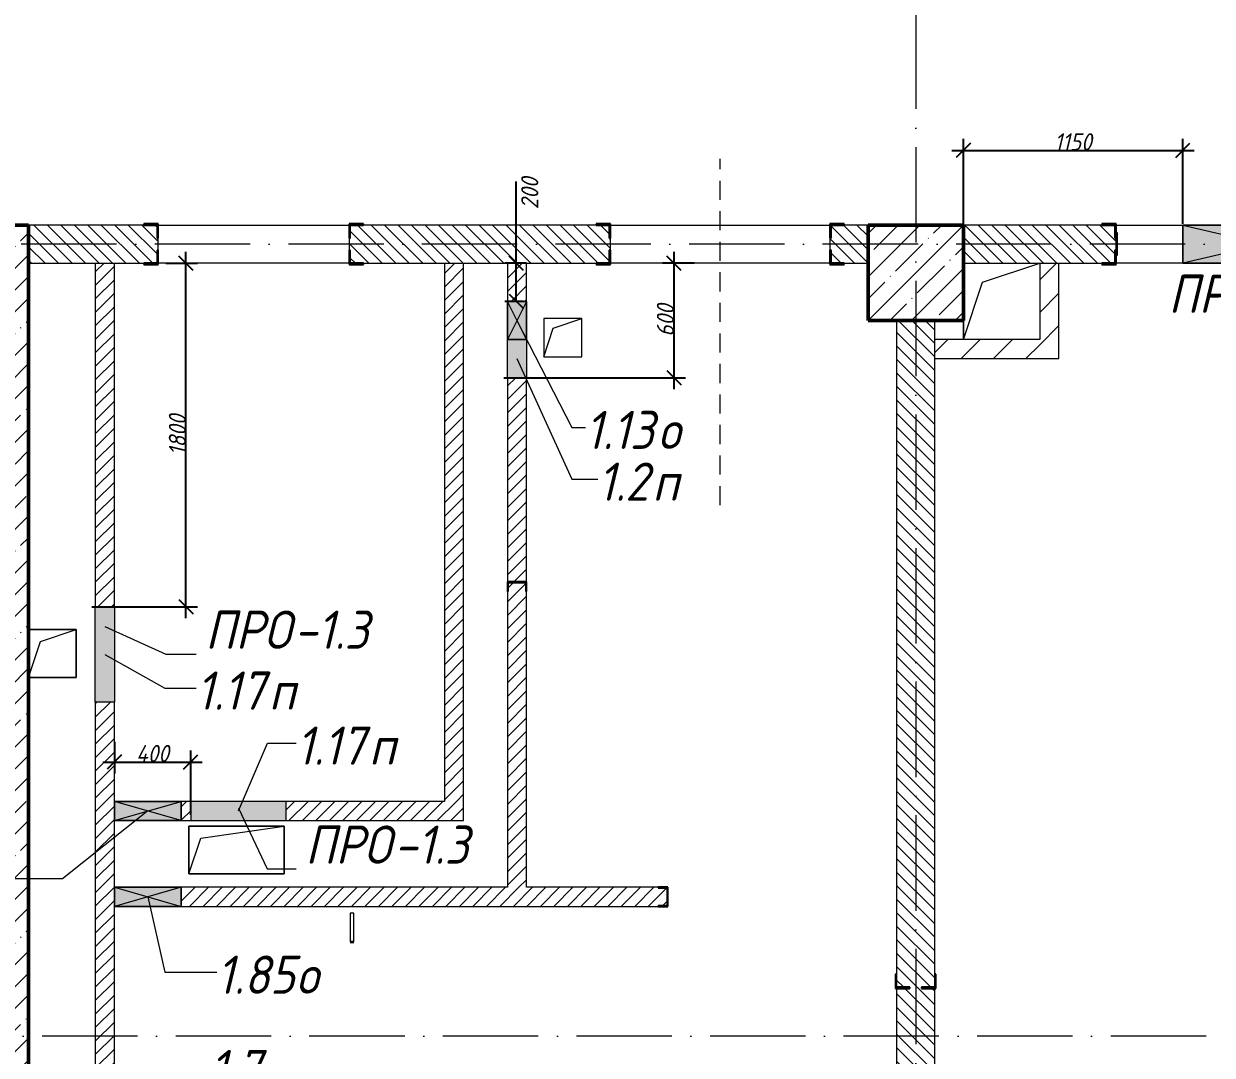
# Model space of a CAD drawing. Header units: millimetres. Extents: x -12989 to 629078, y -109036 to 555275.
# Drawn here: x 526288 to 532517, y 324723 to 330127 of the extents above; entities that cross this region are included whole.
import ezdxf

# ---------------------------------------------------------------- set-up
doc = ezdxf.new("R2010")
doc.units = ezdxf.units.MM
doc.linetypes.add('200_ШТРИХ_ш1п0_6_', pattern=[160, 100, -60])
doc.linetypes.add('50_200_ШТРИХ_1Т_ш5_п1_п1_', pattern=[700, 500, -100, 0, -100])
for name, color, linetype, lineweight in [('A-____-____-DIMS', 7, 'Continuous', 9), ('A-DETL-GENF-OTLN', 7, 'Continuous', 9), ('A-DOOR-OPNG-MCUT', 7, 'Continuous', 35), ('A-FLOR-____-OTLN', 7, 'Continuous', 9), ('A-GENM-____-IDEN', 7, 'Continuous', 9), ('A-GENM-____-MCUT', 7, 'Continuous', 25), ('A-GENM-____-OTLN', 7, 'Continuous', 9), ('A-GENM-____-OTLN-1', 7, 'Continuous', 25), ('A-GLAZ-____-IDEN', 7, 'Continuous', 9), ('A-GLAZ-____-OTLN', 7, 'Continuous', 9), ('A-WALL-____-MCUT', 7, 'Continuous', 13), ('A-WALL-____-MCUT-2', 7, 'Continuous', 50), ('A-WALL-____-PATT-1', 7, 'Continuous', 9), ('A-WALL-FNSH-MCUT-1', 7, 'Continuous', 9), ('I-WALL-____-OTLN', 7, 'Continuous', 9), ('S-COLS-____-MCUT', 7, 'Continuous', 50), ('S-COLS-____-OTLN', 7, 'Continuous', 9), ('S-GRID-____-OTLN-1', 7, '50_200_ШТРИХ_1Т_ш5_п1_п1_', 9)]:
    doc.layers.add(name, color=color, linetype=linetype, lineweight=lineweight)
for name, color, linetype, lineweight, true_color in [('A-DETL-GENF-OTLN-3', 9, 'Continuous', 9, 0x808080), ('A-DETL-GENF-OTLN-4', 9, '200_ШТРИХ_ш1п0_6_', 9, 0x808080), ('A-DOOR-____-OTLN-1', 7, 'Continuous', 9, 0xffffff)]:
    doc.layers.add(name, color=color, linetype=linetype, lineweight=lineweight, true_color=true_color)
doc.styles.add('ISOCPEUR_I_11', font='isocpeui.ttf', dxfattribs={"width": 0.9, "height": 200})
doc.styles.add('ISOCPEUR_I_7', font='isocpeui.ttf', dxfattribs={"width": 0.9, "height": 90})
doc.dimstyles.new('ISO-1_8_0_9К_СРЕДНИЙ_Кладочные_1', dxfattribs={"dimscale": 304.8, "dimtxt": 89.638306, "dimasz": 0.246063, "dimexe": 0.19685, "dimexo": 0, "dimgap": 0, "dimtad": 1, "dimdec": 3, "dimrnd": 0.001, "dimdsep": 46, "dimtxsty": 'ISOCPEUR_I_7', "dimblk1": 'OBLIQUE', "dimblk2": 'OBLIQUE', "dimsah": 1, "dimcen": 0.09, "dimdle": 0.19685, "dimazin": 0, "dimtfac": 1, "dimtdec": 4, "dimtix": 1, "dimtmove": 0, "dimatfit": 3, "dimfxl": 1, "dimtvp": 1, "dimtolj": 1, "dimtzin": 0, "dimarcsym": 2})
doc.dimstyles.new('ISO-1_8_0_9К_СРЕДНИЙ_Кладочные_2', dxfattribs={"dimscale": 304.8, "dimtxt": 89.638306, "dimasz": 0.246063, "dimexe": 0.19685, "dimexo": 0, "dimgap": 0, "dimtad": 1, "dimdec": 3, "dimrnd": 0.001, "dimdsep": 46, "dimtxsty": 'ISOCPEUR_I_7', "dimblk1": 'OBLIQUE', "dimblk2": 'OBLIQUE', "dimsah": 1, "dimcen": 0.09, "dimdle": 0.19685, "dimazin": 0, "dimtfac": 1, "dimtdec": 4, "dimtix": 1, "dimtmove": 1, "dimatfit": 3, "dimfxl": 1, "dimtvp": 1, "dimtolj": 1, "dimtzin": 0, "dimarcsym": 2})
pattern_1 = [(135, (513013.31, 265891.49), (-35.35534, -35.35534), [])]
pattern_2 = [(45, (513013.31, 265891.49), (-35.35534, 35.35534), [])]
pattern_3 = [(45, (513013.31, 265891.49), (-84.85281, 84.85281), [])]

# ---------------------------------------------------------------- blocks, each defined once
blk = doc.blocks.new('BSC_Колонна _Прямоугольная - 500х500-V35-АР1_План отверстий 1 этажа в осях 1-64_Ю-ЯЯ')
at = {"layer": 'S-COLS-____-OTLN'}
h = blk.add_hatch(dxfattribs=at)
h.set_pattern_fill('FP_41', color=256, style=0, pattern_type=2)
h.set_pattern_definition([(45, (-17950, -62931.04), (-114.04925, 114.04925), []), (45, (-17835.95, -62931.04), (-114.04925, 114.04925), [201.613, -40.323, 3.353, -36.97])])
h.paths.add_polyline_path([(-250, -250), (250, -250), (250, 250), (-250, 250)], flags=0)
at = {"layer": 'S-COLS-____-MCUT'}
for p, q in [((250, 250), (-250, 250)), ((-250, 250), (-250, -250)), ((250, -250), (250, 250)), ((-250, -250), (250, -250))]:
    blk.add_line(p, q, dxfattribs=at)
blk = doc.blocks.new('DOR_ДУ_распашная__1Ст_Прямоугольная_ШЕР - Вн_650х2100h_Кабинки С_у-18405741-АР1_План отверстий 1 этажа в осях 1-64_Ю-ЯЯ')
at = {"layer": 'A-DOOR-OPNG-MCUT'}
for p, q in [((-325, -10), (-325, 10)), ((325, 10), (325, -10))]:
    blk.add_line(p, q, dxfattribs=at)
blk = doc.blocks.new('Фахверк_СКБ_Уголок - 200_4010_1-27904659-АР1_План отверстий 1 этажа в осях 1-64_Ю-ЯЯ')
at = {"layer": 'A-GENM-____-MCUT'}
for p, q in [((125, 156), (50, 156)), ((50, 156), (50, 150)), ((50, 150), (119, 150)), ((119, 150), (119, 81)), ((125, 81), (125, 156)), ((119, 81), (125, 81)), ((125, 19), (119, 19)), ((119, 19), (119, -50)), ((125, -56), (125, 19)), ((119, -50), (50, -50)), ((50, -50), (50, -56)), ((50, -56), (125, -56))]:
    blk.add_line(p, q, dxfattribs=at)
blk = doc.blocks.new('АР_Перемычка - АР_Перемычка-28051820-АР1_План отверстий 1 этажа в осях 1-64_Ю-ЯЯ')
at = {"layer": 'A-GENM-____-OTLN'}
blk.add_line((-350, -100), (-342, -100), dxfattribs=at)
blk = doc.blocks.new('Фахверк_СКБ_Уголок - 200_3600-27915153-АР1_План отверстий 1 этажа в осях 1-64_Ю-ЯЯ')
at = {"layer": 'A-GENM-____-MCUT'}
for p, q in [((125, 156), (50, 156)), ((50, 156), (50, 150)), ((50, 150), (119, 150)), ((119, 150), (119, 81)), ((125, 81), (125, 156)), ((119, 81), (125, 81)), ((125, 19), (119, 19)), ((119, 19), (119, -50)), ((125, -56), (125, 19)), ((119, -50), (50, -50)), ((50, -50), (50, -56)), ((50, -56), (125, -56))]:
    blk.add_line(p, q, dxfattribs=at)
blk = doc.blocks.new('154_Фахверк_СКБ_Швеллер - Тип_100_4010-27789772-АР1_План отверстий 1 этажа в осях 1-64_Ю-ЯЯ')
at = {"layer": 'A-GENM-____-MCUT'}
for p, q in [((175, 50), (125, 50)), ((125, 50), (125, -50)), ((128, 47), (175, 47)), ((128, -47), (128, 47)), ((175, 47), (175, 50)), ((125, -50), (175, -50)), ((175, -47), (128, -47)), ((175, -50), (175, -47))]:
    blk.add_line(p, q, dxfattribs=at)
blk = doc.blocks.new('154_Стойка_СКБ_Уголок - СМ-2230_200-28216496-АР1_План отверстий 1 этажа в осях 1-64_Ю-ЯЯ')
at = {"layer": 'A-GENM-____-MCUT'}
for p, q in [((125, 156), (125, 81)), ((200, 156), (125, 156)), ((131, 81), (131, 150)), ((131, 150), (200, 150)), ((200, 150), (200, 156)), ((125, 81), (131, 81)), ((131, 19), (125, 19)), ((125, 19), (125, -56)), ((131, -50), (131, 19)), ((125, -56), (200, -56)), ((200, -50), (131, -50)), ((200, -56), (200, -50))]:
    blk.add_line(p, q, dxfattribs=at)
blk = doc.blocks.new('154_Стойка_СКБ_Уголок - СМ-2530_200-28213945-АР1_План отверстий 1 этажа в осях 1-64_Ю-ЯЯ')
at = {"layer": 'A-GENM-____-MCUT'}
for p, q in [((125, 156), (125, 81)), ((200, 156), (125, 156)), ((131, 81), (131, 150)), ((131, 150), (200, 150)), ((200, 150), (200, 156)), ((125, 81), (131, 81)), ((131, 19), (125, 19)), ((125, 19), (125, -56)), ((131, -50), (131, 19)), ((125, -56), (200, -56)), ((200, -50), (131, -50)), ((200, -56), (200, -50))]:
    blk.add_line(p, q, dxfattribs=at)
blk = doc.blocks.new('Стойка_Влож_Полоса боковая - Полоса-28213942-АР1_План отверстий 1 этажа в осях 1-64_Ю-ЯЯ')
at = {"layer": 'A-GENM-____-OTLN'}
for p, q in [((-5, 60), (0, 60)), ((-5, -60), (-5, 60)), ((0, 31), (0, -31)), ((0, -60), (-5, -60))]:
    blk.add_line(p, q, dxfattribs=at)
blk = doc.blocks.new('AR_Отверстие Ниша - Лючок-32402075-АР1_План отверстий 1 этажа в осях 1-64_Ю-ЯЯ')
at = {"layer": 'A-GLAZ-____-OTLN'}
blk.add_hatch(color=256, dxfattribs=at).paths.add_polyline_path([(250, 50), (-250, 50), (-250, -50), (250, -50)], flags=0)
for p, q in [((-250, 50), (250, 50)), ((-250, -50), (-250, 50)), ((250, 50), (250, -50)), ((250, -50), (-250, -50))]:
    blk.add_line(p, q, dxfattribs=at)
blk = doc.blocks.new('AR_Отверстие Ниша - Лючок-32401620-АР1_План отверстий 1 этажа в осях 1-64_Ю-ЯЯ')
at = {"layer": 'A-GLAZ-____-OTLN'}
blk.add_hatch(color=256, dxfattribs=at).paths.add_polyline_path([(250, -50), (250, 50), (-250, 50), (-250, -50), (27.8, -50)], flags=0)
for p, q in [((250, 50), (-250, 50)), ((-250, 50), (-250, -50)), ((250, -50), (250, 50)), ((-250, -50), (250, -50))]:
    blk.add_line(p, q, dxfattribs=at)
blk = doc.blocks.new('AR_Отверстие Ниша - Лючок-32402410-АР1_План отверстий 1 этажа в осях 1-64_Ю-ЯЯ')
at = {"layer": 'A-GLAZ-____-OTLN'}
blk.add_hatch(color=256, dxfattribs=at).paths.add_polyline_path([(100, 50), (-100, 50), (-100, -50), (100, -50), (100, 32.1)], flags=0)
for p, q in [((-100, 50), (100, 50)), ((100, 50), (100, -50)), ((100, -50), (-100, -50))]:
    blk.add_line(p, q, dxfattribs=at)
blk = doc.blocks.new('AR_Отверстие прямоугольное _в стене_ - AR_Отверстие прямоугольное _в стене__ВК-32402379-АР1_План отверстий 1 этажа в осях 1-64_Ю-ЯЯ')
at = {"layer": 'A-GLAZ-____-OTLN'}
blk.add_hatch(color=256, dxfattribs=at).paths.add_polyline_path([(100, 50), (-100, 50), (-100, -50), (100, -50), (100, 32.1)], flags=0)
at = {"layer": 'A-DETL-GENF-OTLN'}
for p, q in [((-100, -50), (-100, 50)), ((-100, 50), (100, 50)), ((100, 50), (-100, -50)), ((-100, 50), (100, -50)), ((100, 50), (-100, 50)), ((-100, 50), (-100, -50)), ((100, 50), (100, -50)), ((100, -50), (100, 50)), ((100, -50), (-100, -50)), ((-100, -50), (100, -50))]:
    blk.add_line(p, q, dxfattribs=at)
blk = doc.blocks.new('AR_Отверстие прямоугольное _в плите_ - AR_Отверстие прямоугольное _в плите_-30458064-АР1_План отверстий 1 этажа в осях 1-64_Ю-ЯЯ')
at = {"layer": 'A-GENM-____-OTLN'}
for p, q in [((125, 125), (-125, 125)), ((-62.5, 62.5), (125, 125)), ((125, -125), (125, 125)), ((-125, -125), (-62.5, 62.5)), ((-125, -125), (125, -125))]:
    blk.add_line(p, q, dxfattribs=at)
blk = doc.blocks.new('AR_Отверстие прямоугольное _в плите_ - AR_Отверстие прямоугольное _в плите_-30459257-АР1_План отверстий 1 этажа в осях 1-64_Ю-ЯЯ')
at = {"layer": 'A-GENM-____-OTLN'}
for p, q in [((250, 125), (-250, 125)), ((-250, 125), (-250, -125)), ((-187.5, 62.5), (250, 125)), ((250, -125), (250, 125)), ((-250, -125), (-187.5, 62.5)), ((-250, -125), (250, -125))]:
    blk.add_line(p, q, dxfattribs=at)
blk = doc.blocks.new('AR_Отверстие прямоугольное _в плите_ - AR_Отверстие прямоугольное _в плите_-30459597-АР1_План отверстий 1 этажа в осях 1-64_Ю-ЯЯ')
at = {"layer": 'A-GENM-____-OTLN'}
for p, q in [((100, 100), (-100, 100)), ((-100, 100), (-100, -100)), ((-50, 50), (100, 100)), ((100, -100), (100, 100)), ((-100, -100), (-50, 50)), ((-100, -100), (100, -100))]:
    blk.add_line(p, q, dxfattribs=at)
blk = doc.blocks.new('AR_Отверстие прямоугольное _в плите_ - AR_Отверстие прямоугольное _в плите_-30459211-АР1_План отверстий 1 этажа в осях 1-64_Ю-ЯЯ')
at = {"layer": 'A-GENM-____-OTLN'}
for p, q in [((-100, 100), (200, 200)), ((-200, -200), (-100, 100)), ((-200, -100), (-200, -200))]:
    blk.add_line(p, q, dxfattribs=at)
blk = doc.blocks.new('AR_Отверстие прямоугольное _в стене__БезПР - AR_Отверстие прямоугольное _в стене__БезПР-36427791-АР1_План отверстий 1 этажа в осях 1-64_Ю-ЯЯ')
at = {"layer": 'A-GLAZ-____-OTLN'}
blk.add_hatch(color=256, dxfattribs=at).paths.add_polyline_path([(175, -50), (175, 50), (-175, 50), (-175, -50)], flags=0)
at = {"layer": 'A-DETL-GENF-OTLN'}
for p, q in [((-175, -50), (-175, 50)), ((-175, 50), (175, 50)), ((175, 50), (-175, -50)), ((-175, 50), (175, -50)), ((175, 50), (-175, 50)), ((-175, 50), (-175, -50)), ((175, 50), (175, -50)), ((175, -50), (175, 50)), ((175, -50), (-175, -50)), ((-175, -50), (175, -50))]:
    blk.add_line(p, q, dxfattribs=at)
at = {"layer": 'A-GLAZ-____-OTLN'}
blk.add_line((175, 50), (-175, 50), dxfattribs=at)
blk = doc.blocks.new('AR_Отверстие прямоугольное _в стене_ - AR_Отверстие прямоугольное _в стене__ОВ-36666481-АР1_План отверстий 1 этажа в осях 1-64_Ю-ЯЯ')
at = {"layer": 'A-GLAZ-____-OTLN'}
blk.add_hatch(color=256, dxfattribs=at).paths.add_polyline_path([(425, -100), (425, 100), (-425, 100), (-425, -100)], flags=0)
at = {"layer": 'A-DETL-GENF-OTLN'}
for p, q in [((-425, -100), (-425, 100)), ((-425, 100), (425, 100)), ((425, 100), (-425, -100)), ((-425, 100), (425, -100)), ((425, 100), (-425, 100)), ((-425, 100), (-425, -100)), ((425, 100), (425, -100)), ((425, -100), (425, 100)), ((425, -100), (-425, -100)), ((-425, -100), (425, -100))]:
    blk.add_line(p, q, dxfattribs=at)
blk = doc.blocks.new('DET_L_Имитация разреза_ISO2-5 - Вправо-29858937-АР1_План отверстий 1 этажа в осях 1-64_Ю-ЯЯ')
at = {"layer": 'A-DETL-GENF-OTLN-4'}
blk.add_line((143.1, 0), (1956.9, 0), dxfattribs=at)
blk = doc.blocks.new('_Oblique')
at = {"color": 0, "linetype": 'ByBlock', "lineweight": -2}
blk.add_line((-0.5, -0.5), (0.5, 0.5), dxfattribs=at)
blk = doc.blocks.new('*D5598')
at = {"layer": 'A-____-____-DIMS', "color": 0, "lineweight": -2, "transparency": 16777216}
for p, q in [((526763.3, 326364.7), (526763.3, 326198.6)), ((527163.3, 325981.8), (527163.3, 326318.6)), ((526703.3, 326258.6), (527223.3, 326258.6))]:
    blk.add_line(p, q, dxfattribs=at)
at = {"layer": 'Defpoints', "color": 0, "transparency": 16777216}
for p in [(526763.3, 326364.7), (527163.3, 326258.6), (527163.3, 325981.8)]:
    blk.add_point(p, dxfattribs=at)
at = {"layer": 'A-____-____-DIMS', "color": 0, "lineweight": -2, "transparency": 16777216, "xscale": 75, "yscale": 75, "zscale": 75, "rotation": 180}
blk.add_blockref('_Oblique', (526763.3, 326258.6), dxfattribs=at)
at = {"layer": 'A-____-____-DIMS', "color": 0, "lineweight": -2, "transparency": 16777216, "xscale": 75, "yscale": 75, "zscale": 75}
blk.add_blockref('_Oblique', (527163.3, 326258.6), dxfattribs=at)
at = {"layer": 'A-____-____-DIMS', "color": 0, "transparency": 16777216, "insert": (526963.3, 326303.6), "char_height": 90, "width": 426.127, "attachment_point": 5, "style": 'ISOCPEUR_I_7'}
blk.add_mtext('\\A1;400', dxfattribs=at)
blk = doc.blocks.new('*D5599')
at = {"layer": 'A-____-____-DIMS', "color": 0, "lineweight": -2, "transparency": 16777216}
for p, q in [((527138.6, 327012.5), (527138.6, 328932.5)), ((527032.5, 328872.5), (527198.6, 328872.5)), ((526644.3, 327072.5), (527198.6, 327072.5))]:
    blk.add_line(p, q, dxfattribs=at)
at = {"layer": 'Defpoints', "color": 0, "transparency": 16777216}
for p in [(527032.5, 328872.5), (527138.6, 328872.5), (526644.3, 327072.5)]:
    blk.add_point(p, dxfattribs=at)
at = {"layer": 'A-____-____-DIMS', "color": 0, "lineweight": -2, "transparency": 16777216, "xscale": 75, "yscale": 75, "zscale": 75}
for p, rotation in [((527138.6, 328872.5), 90), ((527138.6, 327072.5), 270)]:
    blk.add_blockref('_Oblique', p, dxfattribs=dict(at, rotation=rotation))
at = {"layer": 'A-____-____-DIMS', "color": 0, "transparency": 16777216, "insert": (527093.6, 327972.5), "char_height": 90, "width": 504.733, "attachment_point": 5, "rotation": 90, "style": 'ISOCPEUR_I_7'}
blk.add_mtext('\\A1;1800', dxfattribs=at)
blk = doc.blocks.new('*D5600')
at = {"layer": 'A-____-____-DIMS', "color": 0, "lineweight": -2, "transparency": 16777216}
for p, q in [((529696.3, 328932.5), (529696.3, 328212.5)), ((529802.4, 328872.5), (529636.3, 328872.5)), ((528803.7, 328272.5), (529756.3, 328272.5))]:
    blk.add_line(p, q, dxfattribs=at)
at = {"layer": 'Defpoints', "color": 0, "transparency": 16777216}
for p in [(529802.4, 328872.5), (528803.7, 328272.5), (529696.3, 328272.5)]:
    blk.add_point(p, dxfattribs=at)
at = {"layer": 'A-____-____-DIMS', "color": 0, "lineweight": -2, "transparency": 16777216, "xscale": 75, "yscale": 75, "zscale": 75}
for p, rotation in [((529696.3, 328872.5), 90), ((529696.3, 328272.5), 270)]:
    blk.add_blockref('_Oblique', p, dxfattribs=dict(at, rotation=rotation))
at = {"layer": 'A-____-____-DIMS', "color": 0, "transparency": 16777216, "insert": (529651.3, 328572.5), "char_height": 90, "width": 409.578, "attachment_point": 5, "rotation": 90, "style": 'ISOCPEUR_I_7'}
blk.add_mtext('\\A1;600', dxfattribs=at)
blk = doc.blocks.new('*D5612')
at = {"layer": 'A-____-____-DIMS', "color": 0, "lineweight": -2, "transparency": 16777216}
for p, q in [((528869.3, 328872.5), (528869.3, 329300)), ((528869.3, 328672.5), (528869.3, 328932.5)), ((528923.3, 328872.5), (528809.3, 328872.5)), ((528906.4, 328672.5), (528809.3, 328672.5))]:
    blk.add_line(p, q, dxfattribs=at)
at = {"layer": 'Defpoints', "color": 0, "transparency": 16777216}
for p in [(528923.3, 328872.5), (528869.3, 328672.5), (528906.4, 328672.5)]:
    blk.add_point(p, dxfattribs=at)
at = {"layer": 'A-____-____-DIMS', "color": 0, "lineweight": -2, "transparency": 16777216, "xscale": 75, "yscale": 75, "zscale": 75}
for p, rotation in [((528869.3, 328872.5), 90), ((528869.3, 328672.5), 270)]:
    blk.add_blockref('_Oblique', p, dxfattribs=dict(at, rotation=rotation))
at = {"layer": 'A-____-____-DIMS', "color": 0, "transparency": 16777216, "insert": (528895.3, 329155.2), "char_height": 90, "width": 409.578, "attachment_point": 1, "rotation": 90, "line_spacing_factor": 1.149209, "style": 'ISOCPEUR_I_7'}
blk.add_mtext('\\A1;200', dxfattribs=at)
blk = doc.blocks.new('*D5628')
at = {"layer": 'A-____-____-DIMS', "color": 0, "lineweight": -2, "transparency": 16777216}
for p, q in [((531213.3, 329072.5), (531213.3, 329523.3)), ((532363.3, 329078.5), (532363.3, 329523.3)), ((531153.3, 329463.3), (532423.3, 329463.3))]:
    blk.add_line(p, q, dxfattribs=at)
at = {"layer": 'Defpoints', "color": 0, "transparency": 16777216}
for p in [(532363.3, 329463.3), (531213.3, 329072.5), (532363.3, 329078.5)]:
    blk.add_point(p, dxfattribs=at)
at = {"layer": 'A-____-____-DIMS', "color": 0, "lineweight": -2, "transparency": 16777216, "xscale": 75, "yscale": 75, "zscale": 75, "rotation": 180}
blk.add_blockref('_Oblique', (531213.3, 329463.3), dxfattribs=at)
at = {"layer": 'A-____-____-DIMS', "color": 0, "lineweight": -2, "transparency": 16777216, "xscale": 75, "yscale": 75, "zscale": 75}
blk.add_blockref('_Oblique', (532363.3, 329463.3), dxfattribs=at)
at = {"layer": 'A-____-____-DIMS', "color": 0, "transparency": 16777216, "insert": (531788.3, 329508.3), "char_height": 90, "width": 463.361, "attachment_point": 5, "style": 'ISOCPEUR_I_7'}
blk.add_mtext('\\A1;1150', dxfattribs=at)

msp = doc.modelspace()

# ---------------------------------------------------------------- hatches: boundary and pattern name
at = {"layer": 'A-WALL-____-PATT-1'}
h = msp.add_hatch(dxfattribs=at)
h.set_pattern_fill('FP_13', color=256, style=0, pattern_type=2)
h.set_pattern_definition([(45, (513013.31, 265891.49), (-114.04925, 114.04925), []), (45, (513127.36, 265891.49), (-114.04925, 114.04925), [201.612, -40.322, 3.353, -36.97])])
h.paths.add_polyline_path([(526063.3109, 321572.5335), (526313.3109, 321572.5335), (526313.3109, 329072.5335), (526063.3109, 329072.5335), (526063.3109, 323115.3495)], flags=0)
h = msp.add_hatch(dxfattribs=at)
h.set_pattern_fill('FP_6', color=256, style=0, pattern_type=2)
h.set_pattern_definition(pattern_1)
h.paths.add_polyline_path([(528905.4082, 328872.5335), (529357.3109, 328872.5335), (529357.3109, 328941.5335), (529363.3109, 328941.5335), (529363.3109, 329003.5335), (529357.3109, 329003.5335), (529357.3109, 329072.5335), (527999.3109, 329072.5335), (527999.3109, 329003.5335), (527993.3109, 329003.5335), (527993.3109, 328941.5335), (527999.3109, 328941.5335), (527999.3109, 328872.5335), (528068.3109, 328872.5335)], flags=0)
h.paths.add_polyline_path([(530588.3109, 328872.5335), (530713.3109, 328872.5335), (530713.3109, 329072.5335), (530519.3109, 329072.5335), (530519.3109, 329003.5335), (530513.3109, 329003.5335), (530513.3109, 328941.5335), (530519.3109, 328941.5335), (530519.3109, 328872.5335)], flags=0)
h.paths.add_polyline_path([(526987.3109, 328872.5335), (526987.3109, 328941.5335), (526993.3109, 328941.5335), (526993.3109, 329003.5335), (526987.3109, 329003.5335), (526987.3109, 329072.5335), (526313.3109, 329072.5335), (526313.3109, 328872.5335), (526918.3109, 328872.5335)], flags=0)
h = msp.add_hatch(dxfattribs=at)
h.set_pattern_fill('FP_6', color=256, style=0, pattern_type=2)
h.set_pattern_definition(pattern_1)
h.paths.add_polyline_path([(531938.3109, 328872.5335), (532007.3109, 328872.5335), (532007.3109, 328941.5335), (532013.3109, 328941.5335), (532013.3109, 329003.5335), (532007.3109, 329003.5335), (532007.3109, 329072.5335), (531213.3109, 329072.5335), (531213.3109, 328872.5335)], flags=0)
h = msp.add_hatch(dxfattribs=at)
h.set_pattern_fill('FP_5', color=256, style=0, pattern_type=2)
h.set_pattern_definition(pattern_2)
h.paths.add_polyline_path([(526763.3109, 321322.5335), (526763.3109, 321932.5335), (526663.3109, 321932.5335), (526663.3109, 321322.5335)], flags=0)
h.paths.add_polyline_path([(526763.3109, 322332.5335), (526763.3109, 323272.5335), (526760.3109, 323272.5335), (526760.3109, 323319.5335), (526666.3109, 323319.5335), (526666.3109, 323272.5335), (526663.3109, 323272.5335), (526663.3109, 322332.5335), (526687.4736, 322332.5335)], flags=0)
h.paths.add_polyline_path([(526663.3109, 323322.5335), (526763.3109, 323322.5335), (526763.3109, 323892.5335), (526663.3109, 323892.5335)], flags=0)
h.paths.add_polyline_path([(526731.9712, 324192.5335), (526763.3109, 324192.5335), (526763.3109, 326572.5335), (526663.3109, 326572.5335), (526663.3109, 324192.5335)], flags=0)
h.paths.add_polyline_path([(526718.3568, 327072.5335), (526763.3109, 327072.5335), (526763.3109, 328872.5335), (526663.3109, 328872.5335), (526663.3109, 327072.5335), (526716.7234, 327072.5335)], flags=0)
h = msp.add_hatch(dxfattribs=at)
h.set_pattern_fill('FP_5', color=256, style=0, pattern_type=2)
h.set_pattern_definition(pattern_2)
h.paths.add_polyline_path([(528593.3109, 326052.5335), (528593.3109, 328872.5335), (528493.3109, 328872.5335), (528493.3109, 326052.5335)], flags=0)
h = msp.add_hatch(dxfattribs=at)
h.set_pattern_fill('FP_5', color=256, style=0, pattern_type=2)
h.set_pattern_definition(pattern_2)
h.paths.add_polyline_path([(528923.3109, 325602.5335), (528923.3109, 327152.5335), (528920.3109, 327152.5335), (528920.3109, 327199.5335), (528826.3109, 327199.5335), (528826.3109, 327152.5335), (528823.3109, 327152.5335), (528823.3109, 325602.5335), (528905.4082, 325602.5335)], flags=0)
h.paths.add_polyline_path([(528905.4082, 327202.5335), (528923.3109, 327202.5335), (528923.3109, 328272.5335), (528823.3109, 328272.5335), (528823.3109, 327202.5335), (528826.3109, 327202.5335)], flags=0)
h.paths.add_polyline_path([(528923.3109, 328672.5335), (528923.3109, 328872.5335), (528823.3109, 328872.5335), (528823.3109, 328672.5335), (528905.4082, 328672.5335)], flags=0)
h = msp.add_hatch(dxfattribs=at)
h.set_pattern_fill('FP_4', color=256, style=0, pattern_type=2)
h.set_pattern_definition(pattern_3)
h.paths.add_polyline_path([(531713.3109, 328372.5335), (531713.3109, 328872.5335), (531613.3109, 328872.5335), (531613.3109, 328372.5335)], flags=0)
h = msp.add_hatch(dxfattribs=at)
h.set_pattern_fill('FP_6', color=256, style=0, pattern_type=2)
h.set_pattern_definition(pattern_1)
h.paths.add_polyline_path([(530863.3109, 321572.5335), (531063.3109, 321572.5335), (531063.3109, 325072.5335), (530994.3109, 325072.5335), (530994.3109, 325078.5335), (531063.3109, 325078.5335), (531063.3109, 328572.5335), (530863.3109, 328572.5335), (530863.3109, 325078.5335), (530932.3109, 325078.5335), (530932.3109, 325072.5335), (530863.3109, 325072.5335), (530863.3109, 323115.3495)], flags=0)
h = msp.add_hatch(dxfattribs=at)
h.set_pattern_fill('FP_4', color=256, style=0, pattern_type=2)
h.set_pattern_definition(pattern_3)
h.paths.add_polyline_path([(531613.3109, 328372.5335), (531613.3109, 328472.5335), (531063.3109, 328472.5335), (531063.3109, 328372.5335)], flags=0)
h = msp.add_hatch(dxfattribs=at)
h.set_pattern_fill('FP_5', color=256, style=0, pattern_type=2)
h.set_pattern_definition(pattern_2)
h.paths.add_polyline_path([(527137.9075, 325952.5335), (527163.3109, 325952.5335), (527163.3109, 326052.5335), (527113.3109, 326052.5335), (527113.3109, 325952.5335)], flags=0)
h.paths.add_polyline_path([(527663.3109, 325952.5335), (528593.3109, 325952.5335), (528593.3109, 326052.5335), (527663.3109, 326052.5335), (527663.3109, 326004.5566)], flags=0)
h = msp.add_hatch(dxfattribs=at)
h.set_pattern_fill('FP_5', color=256, style=0, pattern_type=2)
h.set_pattern_definition(pattern_2)
h.paths.add_polyline_path([(527137.9075, 325502.5335), (529613.3109, 325502.5335), (529613.3109, 325505.5335), (529660.3109, 325505.5335), (529660.3109, 325599.5335), (529613.3109, 325599.5335), (529613.3109, 325602.5335), (527113.3109, 325602.5335), (527113.3109, 325502.5335)], flags=0)

# ---------------------------------------------------------------- linework, layer by layer
at = {"layer": 'A-FLOR-____-OTLN'}
for p, q in [((531213.3109, 328472.5335), (531213.3109, 328572.5335)), ((526313.3109, 326952.5335), (526563.3109, 326952.5335)), ((526563.3109, 326952.5335), (526563.3109, 326702.5335)), ((526563.3109, 326702.5335), (526313.3109, 326702.5335)), ((527153.3109, 325922.5335), (527653.3109, 325922.5335)), ((527153.3109, 325672.5335), (527153.3109, 325922.5335)), ((527653.3109, 325922.5335), (527653.3109, 325672.5335)), ((527653.3109, 325672.5335), (527153.3109, 325672.5335))]:
    msp.add_line(p, q, dxfattribs=at)
at = {"layer": 'A-GENM-____-IDEN'}
for p, q in [((526713.3109, 326968.6447), (527033.1919, 326824.7579)), ((527033.1919, 326824.7579), (527192.4321, 326824.7579)), ((527413.3109, 326017.1144), (527563.8437, 325698.8056)), ((527563.8437, 325698.8056), (527716.7907, 325698.8056))]:
    msp.add_line(p, q, dxfattribs=at)
at = {"layer": 'A-GLAZ-____-IDEN'}
for p, q in [((528873.3109, 328572.5335), (529160.5875, 328011.2267)), ((528873.3109, 328372.5335), (529160.5875, 327740.3705)), ((529160.5875, 328011.2267), (529231.6329, 328011.2267)), ((529160.5875, 327740.3705), (529297.3329, 327740.3705)), ((526713.3109, 326822.5335), (527028.4577, 326645.6099)), ((527028.4577, 326645.6099), (527192.4321, 326645.6099)), ((527413.3109, 326002.5335), (527565.0508, 326357.3056)), ((527565.0508, 326357.3056), (527716.7907, 326357.3056)), ((526938.3109, 326002.5335), (526490.9388, 325646.3931)), ((526490.9388, 325646.3931), (525768.4037, 325646.3931)), ((526938.3109, 325552.5335), (527028.4577, 325156.9458)), ((527028.4577, 325156.9458), (527299.5321, 325156.9458))]:
    msp.add_line(p, q, dxfattribs=at)
at = {"layer": 'A-WALL-____-MCUT'}
for p, q in [((526918.3109, 329072.5335), (526313.3109, 329072.5335)), ((529288.3109, 329072.5335), (528068.3109, 329072.5335)), ((530713.3109, 329072.5335), (530588.3109, 329072.5335)), ((531938.3109, 329072.5335), (531213.3109, 329072.5335)), ((526993.3109, 328941.5335), (526993.3109, 329003.5335)), ((527993.3109, 329003.5335), (527993.3109, 328941.5335)), ((529363.3109, 328941.5335), (529363.3109, 329003.5335)), ((530513.3109, 329003.5335), (530513.3109, 328941.5335)), ((526313.3109, 328872.5335), (526918.3109, 328872.5335)), ((528068.3109, 328872.5335), (529288.3109, 328872.5335)), ((530588.3109, 328872.5335), (530713.3109, 328872.5335)), ((531213.3109, 328872.5335), (531938.3109, 328872.5335)), ((530863.3109, 328572.5335), (530863.3109, 325147.5335)), ((531063.3109, 325147.5335), (531063.3109, 328572.5335)), ((530863.3109, 325072.5335), (530863.3109, 321572.5335)), ((531063.3109, 321572.5335), (531063.3109, 325072.5335))]:
    msp.add_line(p, q, dxfattribs=at)
at = {"layer": 'A-WALL-____-MCUT-2'}
for p, q in [((526313.3109, 329072.5335), (525863.3109, 329072.5335)), ((526313.3109, 321572.5335), (526313.3109, 329072.5335))]:
    msp.add_line(p, q, dxfattribs=at)
at = {"layer": 'A-WALL-FNSH-MCUT-1'}
for p, q in [((526663.3109, 328872.5335), (526663.3109, 327072.5335)), ((526763.3109, 327072.5335), (526763.3109, 328872.5335)), ((528493.3109, 328872.5335), (528493.3109, 326052.5335)), ((528593.3109, 325952.5335), (528593.3109, 328872.5335)), ((528823.3109, 328872.5335), (528823.3109, 328672.5335)), ((528923.3109, 328672.5335), (528923.3109, 328872.5335)), ((531613.3109, 328872.5335), (531613.3109, 328472.5335)), ((531713.3109, 328372.5335), (531713.3109, 328872.5335)), ((531613.3109, 328472.5335), (531063.3109, 328472.5335)), ((531063.3109, 328372.5335), (531713.3109, 328372.5335)), ((528823.3109, 328272.5335), (528823.3109, 327202.5335)), ((528923.3109, 327202.5335), (528923.3109, 328272.5335)), ((528823.3109, 327152.5335), (528823.3109, 325602.5335)), ((528923.3109, 325602.5335), (528923.3109, 327152.5335)), ((526663.3109, 326572.5335), (526663.3109, 324192.5335)), ((526763.3109, 326052.5335), (526763.3109, 326572.5335)), ((527163.3109, 326052.5335), (527113.3109, 326052.5335)), ((528493.3109, 326052.5335), (527663.3109, 326052.5335)), ((526763.3109, 325602.5335), (526763.3109, 325952.5335)), ((527113.3109, 325952.5335), (527163.3109, 325952.5335)), ((527663.3109, 325952.5335), (528593.3109, 325952.5335)), ((528823.3109, 325602.5335), (527113.3109, 325602.5335)), ((529613.3109, 325602.5335), (528923.3109, 325602.5335)), ((526763.3109, 324192.5335), (526763.3109, 325502.5335)), ((527113.3109, 325502.5335), (529613.3109, 325502.5335)), ((528018.3109, 325467.5335), (527998.3109, 325467.5335)), ((527998.3109, 325467.5335), (527998.3109, 325317.5335)), ((528018.3109, 325317.5335), (528018.3109, 325467.5335))]:
    msp.add_line(p, q, dxfattribs=at)
at = {"layer": 'I-WALL-____-OTLN'}
for p, q in [((526993.3109, 329072.5335), (527993.3109, 329072.5335)), ((529363.3109, 329072.5335), (530513.3109, 329072.5335)), ((532013.3109, 329072.5335), (532363.3109, 329072.5335)), ((527993.3109, 328872.5335), (526993.3109, 328872.5335)), ((530513.3109, 328872.5335), (529363.3109, 328872.5335)), ((532363.3109, 328872.5335), (532013.3109, 328872.5335))]:
    msp.add_line(p, q, dxfattribs=at)
at = {"layer": 'S-GRID-____-OTLN-1'}
for p, q in [((530963.3109, 356784.3429), (530963.3109, 318783.0794)), ((617087.7175, 328972.5335), (508344.5407, 328972.5335)), ((588493.3514, 324822.5335), (508344.5407, 324822.5335))]:
    msp.add_line(p, q, dxfattribs=at)

# ---------------------------------------------------------------- block references
at = {"layer": 'A-DETL-GENF-OTLN-3', "rotation": 90.00000000000072}
msp.add_blockref('DET_L_Имитация разреза_ISO2-5 - Вправо-29858937-АР1_План отверстий 1 этажа в осях 1-64_Ю-ЯЯ', (529938.3109, 327461.6437), dxfattribs=at)
at = {"layer": 'A-DOOR-____-OTLN-1', "rotation": 90.00000000000007}
msp.add_blockref('DOR_ДУ_распашная__1Ст_Прямоугольная_ШЕР - Вн_650х2100h_Кабинки С_у-18405741-АР1_План отверстий 1 этажа в осях 1-64_Ю-ЯЯ', (528008.3109, 324992.5335), dxfattribs=at)
at = {"layer": 'A-GENM-____-OTLN', "rotation": 180}
msp.add_blockref('Стойка_Влож_Полоса боковая - Полоса-28213942-АР1_План отверстий 1 этажа в осях 1-64_Ю-ЯЯ', (532013.3109, 328972.5335), dxfattribs=at)
at = {"layer": 'A-GENM-____-OTLN'}
for name, p in [('AR_Отверстие прямоугольное _в плите_ - AR_Отверстие прямоугольное _в плите_-30459211-АР1_План отверстий 1 этажа в осях 1-64_Ю-ЯЯ', (531413.3109, 328672.5335)), ('АР_Перемычка - АР_Перемычка-28051820-АР1_План отверстий 1 этажа в осях 1-64_Ю-ЯЯ', (532013.3109, 328972.5335)), ('AR_Отверстие прямоугольное _в плите_ - AR_Отверстие прямоугольное _в плите_-30459597-АР1_План отверстий 1 этажа в осях 1-64_Ю-ЯЯ', (529113.3109, 328482.5335)), ('AR_Отверстие прямоугольное _в плите_ - AR_Отверстие прямоугольное _в плите_-30458064-АР1_План отверстий 1 этажа в осях 1-64_Ю-ЯЯ', (526438.3109, 326827.5335)), ('AR_Отверстие прямоугольное _в плите_ - AR_Отверстие прямоугольное _в плите_-30459257-АР1_План отверстий 1 этажа в осях 1-64_Ю-ЯЯ', (527403.3109, 325797.5335))]:
    msp.add_blockref(name, p, dxfattribs=at)
at = {"layer": 'A-GENM-____-OTLN-1'}
for name, p, rotation in [('154_Стойка_СКБ_Уголок - СМ-2230_200-28216496-АР1_План отверстий 1 этажа в осях 1-64_Ю-ЯЯ', (527118.3109, 329022.5335), 180), ('154_Стойка_СКБ_Уголок - СМ-2230_200-28216496-АР1_План отверстий 1 этажа в осях 1-64_Ю-ЯЯ', (529488.3109, 329022.5335), 180), ('Фахверк_СКБ_Уголок - 200_4010_1-27904659-АР1_План отверстий 1 этажа в осях 1-64_Ю-ЯЯ', (530638.3109, 329022.5335), 180), ('154_Стойка_СКБ_Уголок - СМ-2530_200-28213945-АР1_План отверстий 1 этажа в осях 1-64_Ю-ЯЯ', (532138.3109, 329022.5335), 180), ('154_Фахверк_СКБ_Швеллер - Тип_100_4010-27789772-АР1_План отверстий 1 этажа в осях 1-64_Ю-ЯЯ', (528873.3109, 327327.5335), 270.0000000000001), ('154_Фахверк_СКБ_Швеллер - Тип_100_4010-27789772-АР1_План отверстий 1 этажа в осях 1-64_Ю-ЯЯ', (529788.3109, 325552.5335), 180), ('Фахверк_СКБ_Уголок - 200_3600-27915153-АР1_План отверстий 1 этажа в осях 1-64_Ю-ЯЯ', (530913.3109, 325197.5335), 269.9999999999999)]:
    msp.add_blockref(name, p, dxfattribs=dict(at, rotation=rotation))
msp.add_blockref('154_Стойка_СКБ_Уголок - СМ-2230_200-28216496-АР1_План отверстий 1 этажа в осях 1-64_Ю-ЯЯ', (527868.3109, 328922.5335), dxfattribs=at)
at = {"layer": 'A-GLAZ-____-OTLN'}
for name, p in [('AR_Отверстие прямоугольное _в стене_ - AR_Отверстие прямоугольное _в стене__ОВ-36666481-АР1_План отверстий 1 этажа в осях 1-64_Ю-ЯЯ', (532788.3109, 328972.5335)), ('AR_Отверстие прямоугольное _в стене__БезПР - AR_Отверстие прямоугольное _в стене__БезПР-36427791-АР1_План отверстий 1 этажа в осях 1-64_Ю-ЯЯ', (526938.3109, 325552.5335))]:
    msp.add_blockref(name, p, dxfattribs=at)
for name, p, rotation in [('AR_Отверстие прямоугольное _в стене_ - AR_Отверстие прямоугольное _в стене__ВК-32402379-АР1_План отверстий 1 этажа в осях 1-64_Ю-ЯЯ', (528873.3109, 328572.5335), 270.0000000000001), ('AR_Отверстие Ниша - Лючок-32402410-АР1_План отверстий 1 этажа в осях 1-64_Ю-ЯЯ', (528873.3109, 328372.5335), 270.0000000000001), ('AR_Отверстие Ниша - Лючок-32402075-АР1_План отверстий 1 этажа в осях 1-64_Ю-ЯЯ', (526713.3109, 326822.5335), 270.0000000000001), ('AR_Отверстие прямоугольное _в стене__БезПР - AR_Отверстие прямоугольное _в стене__БезПР-36427791-АР1_План отверстий 1 этажа в осях 1-64_Ю-ЯЯ', (526938.3109, 326002.5335), 180), ('AR_Отверстие Ниша - Лючок-32401620-АР1_План отверстий 1 этажа в осях 1-64_Ю-ЯЯ', (527413.3109, 326002.5335), 180)]:
    msp.add_blockref(name, p, dxfattribs=dict(at, rotation=rotation))
at = {"layer": 'S-COLS-____-OTLN'}
msp.add_blockref('BSC_Колонна _Прямоугольная - 500х500-V35-АР1_План отверстий 1 этажа в осях 1-64_Ю-ЯЯ', (530963.3109, 328822.5335), dxfattribs=at)

# ---------------------------------------------------------------- texts
at = {"layer": 'A-GENM-____-IDEN', "char_height": 200, "attachment_point": 1, "style": 'ISOCPEUR_I_11'}
for s, insert, width in [('ПРО', (532287.7542, 328812.0197), 562.784625), ('ПРО', (527239.5754, 327051.874), 562.784625), ('-1.3', (527703.9192, 327051.874), 505.063125), ('ПРО', (527763.934, 325925.9217), 562.784625), ('-1.3', (528228.2778, 325925.9217), 505.063125)]:
    msp.add_mtext(s, dxfattribs=dict(at, insert=insert, width=width))
at = {"layer": 'A-GLAZ-____-IDEN', "char_height": 200, "attachment_point": 1, "style": 'ISOCPEUR_I_11'}
for s, insert, width in [('1.13', (529231.6329, 328098.8413), 461.772), ('\\fISOCPEUR|b0|i1|c204|p34|;\\W.9;о', (529612.6329, 328098.8413), 158.734125), ('1.2', (529297.3329, 327827.9851), 346.329), ('\\fISOCPEUR|b0|i1|c204|p34|;\\W.9;п', (529583.0829, 327827.9851), 158.734125), ('1.17', (527192.4321, 326733.2245), 461.772), ('\\fISOCPEUR|b0|i1|c204|p34|;\\W.9;п', (527573.4321, 326733.2245), 158.734125), ('1.17', (527716.7907, 326444.9202), 461.772), ('\\fISOCPEUR|b0|i1|c204|p34|;\\W.9;п', (528097.7907, 326444.9202), 158.734125), ('1.85', (527299.5321, 325244.5604), 505.063125), ('\\fISOCPEUR|b0|i1|c204|p34|;\\W.9;о', (527716.2508, 325244.5604), 158.734125), ('1.7', (527263.3109, 324750.7063), 346.329)]:
    msp.add_mtext(s, dxfattribs=dict(at, insert=insert, width=width))

# ---------------------------------------------------------------- dimensions: what is measured, and where the dimension line sits
at = {"layer": 'A-____-____-DIMS'}
dim = msp.add_linear_dim(base=(528869.3001, 328672.5335), p1=(528923.3109, 328872.5335), p2=(528906.3606, 328672.5335), angle=90, dimstyle='ISO-1_8_0_9К_СРЕДНИЙ_Кладочные_1', override={"dimpost": '<>', "dimfxl": 200.716995}, dxfattribs=at)
dim.commit()
dim.dimension.update_dxf_attribs({"geometry": '*D5612', "text_midpoint": (528955.332, 329300.0079), "dimtype": 160, "text_rotation": 90})
for base, p1, p2, override, picture, middle in [((532363.3109, 329463.3217), (531213.3109, 329072.5335), (532363.3109, 329078.5335), {"dimpost": '<>', "dimfxl": 1150.015652}, '*D5628', (531788.3109, 329508.3217)), ((527163.3109, 326258.6021), (526763.3109, 326364.6681), (527163.3109, 325981.7976), {"dimpost": '<>', "dimfxl": 553.705538}, '*D5598', (526963.3109, 326303.6021))]:
    dim = msp.add_linear_dim(base=base, p1=p1, p2=p2, dimstyle='ISO-1_8_0_9К_СРЕДНИЙ_Кладочные_2', override=override, dxfattribs=at)
    dim.commit()
    dim.dimension.update_dxf_attribs({"geometry": picture, "text_midpoint": middle})
for base, p1, p2, override, picture, middle in [((527138.5788, 328872.5335), (526644.3247, 327072.5335), (527032.5128, 328872.5335), {"dimpost": '<>', "dimfxl": 1841.38263}, '*D5599', (527093.5788, 327972.5335)), ((529696.3013, 328272.5335), (529802.3673, 328872.5335), (528803.7404, 328272.5335), {"dimpost": '<>', "dimfxl": 1165.013128}, '*D5600', (529651.3013, 328572.5335))]:
    dim = msp.add_linear_dim(base=base, p1=p1, p2=p2, angle=90, dimstyle='ISO-1_8_0_9К_СРЕДНИЙ_Кладочные_2', override=override, dxfattribs=at)
    dim.commit()
    dim.dimension.update_dxf_attribs({"geometry": picture, "text_midpoint": middle})

doc.saveas('drawing.dxf')
